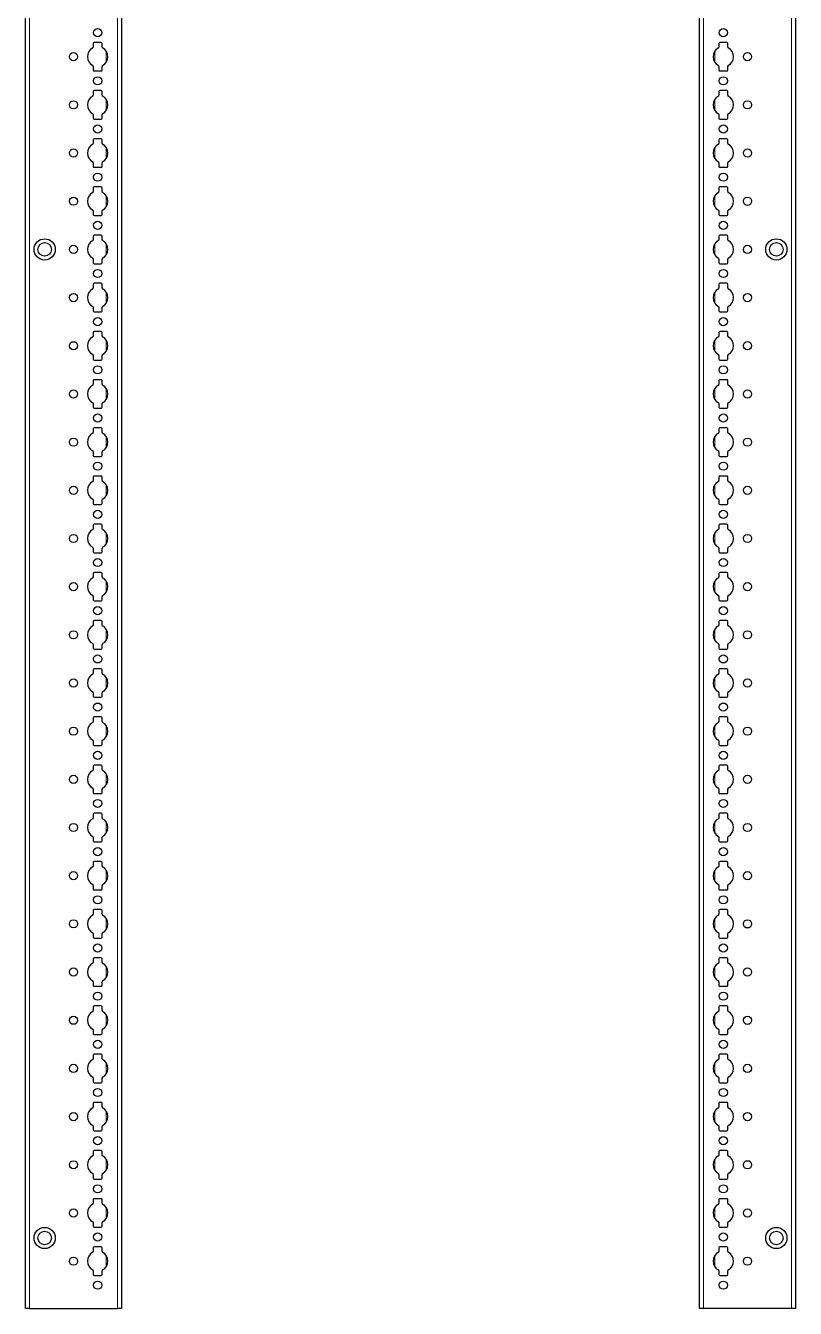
# Model space of a CAD drawing. Header units: millimetres. Extents: x -199 to 3161, y -2447 to 1507.
# Drawn here: x 2762 to 3161, y -852 to -186 of the extents above; entities that cross this region are included whole.
import ezdxf

# ---------------------------------------------------------------- set-up
doc = ezdxf.new("R2010")
doc.units = ezdxf.units.MM

msp = doc.modelspace()

# ---------------------------------------------------------------- linework, layer by layer
at = {"color": 7, "linetype": 'Continuous', "lineweight": 25}
for p, q in [((2761.56, -851.79), (2761.56, 247.21)), ((2811.26, 247.21), (2811.26, -851.79)), ((3111.26, -851.79), (3111.26, 247.21)), ((3160.96, 247.21), (3160.96, -851.79)), ((2796.61, -195.39), (2796.61, -197.27)), ((2800.71, -194.89), (2797.11, -194.89)), ((2801.21, -197.27), (2801.21, -195.39)), ((3121.31, -195.39), (3121.31, -197.27)), ((3125.41, -194.89), (3121.81, -194.89)), ((3125.91, -197.27), (3125.91, -195.39)), ((2796.61, -207.32), (2796.61, -209.19)), ((2797.11, -209.69), (2800.71, -209.69)), ((2801.21, -209.19), (2801.21, -207.32)), ((3121.31, -207.32), (3121.31, -209.19)), ((3121.81, -209.69), (3125.41, -209.69)), ((3125.91, -209.19), (3125.91, -207.32)), ((2796.61, -220.39), (2796.61, -222.27)), ((2800.71, -219.89), (2797.11, -219.89)), ((2801.21, -222.27), (2801.21, -220.39)), ((3121.31, -220.39), (3121.31, -222.27)), ((3125.41, -219.89), (3121.81, -219.89)), ((3125.91, -222.27), (3125.91, -220.39)), ((2796.61, -232.32), (2796.61, -234.19)), ((2801.21, -234.19), (2801.21, -232.32)), ((3121.31, -232.32), (3121.31, -234.19)), ((3125.91, -234.19), (3125.91, -232.32)), ((2797.11, -234.69), (2800.71, -234.69)), ((3121.81, -234.69), (3125.41, -234.69)), ((2796.61, -245.39), (2796.61, -247.27)), ((2800.71, -244.89), (2797.11, -244.89)), ((2801.21, -247.27), (2801.21, -245.39)), ((3121.31, -245.39), (3121.31, -247.27)), ((3125.41, -244.89), (3121.81, -244.89)), ((3125.91, -247.27), (3125.91, -245.39)), ((2796.61, -257.32), (2796.61, -259.19)), ((2801.21, -259.19), (2801.21, -257.32)), ((3121.31, -257.32), (3121.31, -259.19)), ((3125.91, -259.19), (3125.91, -257.32)), ((2797.11, -259.69), (2800.71, -259.69)), ((3121.81, -259.69), (3125.41, -259.69)), ((2796.61, -270.39), (2796.61, -272.27)), ((2800.71, -269.89), (2797.11, -269.89)), ((2801.21, -272.27), (2801.21, -270.39)), ((3121.31, -270.39), (3121.31, -272.27)), ((3125.41, -269.89), (3121.81, -269.89)), ((3125.91, -272.27), (3125.91, -270.39)), ((2796.61, -282.32), (2796.61, -284.19)), ((2797.11, -284.69), (2800.71, -284.69)), ((2801.21, -284.19), (2801.21, -282.32)), ((3121.31, -282.32), (3121.31, -284.19)), ((3121.81, -284.69), (3125.41, -284.69)), ((3125.91, -284.19), (3125.91, -282.32)), ((2796.61, -295.39), (2796.61, -297.27)), ((2800.71, -294.89), (2797.11, -294.89)), ((2801.21, -297.27), (2801.21, -295.39)), ((3121.31, -295.39), (3121.31, -297.27)), ((3125.41, -294.89), (3121.81, -294.89)), ((3125.91, -297.27), (3125.91, -295.39)), ((2796.61, -307.32), (2796.61, -309.19)), ((2797.11, -309.69), (2800.71, -309.69)), ((2801.21, -309.19), (2801.21, -307.32)), ((3121.31, -307.32), (3121.31, -309.19)), ((3121.81, -309.69), (3125.41, -309.69)), ((3125.91, -309.19), (3125.91, -307.32)), ((2796.61, -320.39), (2796.61, -322.27)), ((2800.71, -319.89), (2797.11, -319.89)), ((2801.21, -322.27), (2801.21, -320.39)), ((3121.31, -320.39), (3121.31, -322.27)), ((3125.41, -319.89), (3121.81, -319.89)), ((3125.91, -322.27), (3125.91, -320.39)), ((2796.61, -332.32), (2796.61, -334.19)), ((2801.21, -334.19), (2801.21, -332.32)), ((3121.31, -332.32), (3121.31, -334.19)), ((3125.91, -334.19), (3125.91, -332.32)), ((2797.11, -334.69), (2800.71, -334.69)), ((3121.81, -334.69), (3125.41, -334.69)), ((2796.61, -345.39), (2796.61, -347.27)), ((2800.71, -344.89), (2797.11, -344.89)), ((2801.21, -347.27), (2801.21, -345.39)), ((3121.31, -345.39), (3121.31, -347.27)), ((3125.41, -344.89), (3121.81, -344.89)), ((3125.91, -347.27), (3125.91, -345.39)), ((2796.61, -357.32), (2796.61, -359.19)), ((2801.21, -359.19), (2801.21, -357.32)), ((3121.31, -357.32), (3121.31, -359.19)), ((3125.91, -359.19), (3125.91, -357.32)), ((2797.11, -359.69), (2800.71, -359.69)), ((3121.81, -359.69), (3125.41, -359.69)), ((2796.61, -370.39), (2796.61, -372.27)), ((2800.71, -369.89), (2797.11, -369.89)), ((2801.21, -372.27), (2801.21, -370.39)), ((3121.31, -370.39), (3121.31, -372.27)), ((3125.41, -369.89), (3121.81, -369.89)), ((3125.91, -372.27), (3125.91, -370.39)), ((2796.61, -382.32), (2796.61, -384.19)), ((2797.11, -384.69), (2800.71, -384.69)), ((2801.21, -384.19), (2801.21, -382.32)), ((3121.31, -382.32), (3121.31, -384.19)), ((3121.81, -384.69), (3125.41, -384.69)), ((3125.91, -384.19), (3125.91, -382.32)), ((2796.61, -395.39), (2796.61, -397.27)), ((2800.71, -394.89), (2797.11, -394.89)), ((2801.21, -397.27), (2801.21, -395.39)), ((3121.31, -395.39), (3121.31, -397.27)), ((3125.41, -394.89), (3121.81, -394.89)), ((3125.91, -397.27), (3125.91, -395.39)), ((2796.61, -407.32), (2796.61, -409.19)), ((2797.11, -409.69), (2800.71, -409.69)), ((2801.21, -409.19), (2801.21, -407.32)), ((3121.31, -407.32), (3121.31, -409.19)), ((3121.81, -409.69), (3125.41, -409.69)), ((3125.91, -409.19), (3125.91, -407.32)), ((2796.61, -420.39), (2796.61, -422.27)), ((2800.71, -419.89), (2797.11, -419.89)), ((2801.21, -422.27), (2801.21, -420.39)), ((3121.31, -420.39), (3121.31, -422.27)), ((3125.41, -419.89), (3121.81, -419.89)), ((3125.91, -422.27), (3125.91, -420.39)), ((2796.61, -432.32), (2796.61, -434.19)), ((2801.21, -434.19), (2801.21, -432.32)), ((3121.31, -432.32), (3121.31, -434.19)), ((3125.91, -434.19), (3125.91, -432.32)), ((2797.11, -434.69), (2800.71, -434.69)), ((3121.81, -434.69), (3125.41, -434.69)), ((2796.61, -445.39), (2796.61, -447.27)), ((2800.71, -444.89), (2797.11, -444.89)), ((2801.21, -447.27), (2801.21, -445.39)), ((3121.31, -445.39), (3121.31, -447.27)), ((3125.41, -444.89), (3121.81, -444.89)), ((3125.91, -447.27), (3125.91, -445.39)), ((2796.61, -457.32), (2796.61, -459.19)), ((2801.21, -459.19), (2801.21, -457.32)), ((3121.31, -457.32), (3121.31, -459.19)), ((3125.91, -459.19), (3125.91, -457.32)), ((2797.11, -459.69), (2800.71, -459.69)), ((3121.81, -459.69), (3125.41, -459.69)), ((2796.61, -470.39), (2796.61, -472.27)), ((2800.71, -469.89), (2797.11, -469.89)), ((2801.21, -472.27), (2801.21, -470.39)), ((3121.31, -470.39), (3121.31, -472.27)), ((3125.41, -469.89), (3121.81, -469.89)), ((3125.91, -472.27), (3125.91, -470.39)), ((2796.61, -482.32), (2796.61, -484.19)), ((2797.11, -484.69), (2800.71, -484.69)), ((2801.21, -484.19), (2801.21, -482.32)), ((3121.31, -482.32), (3121.31, -484.19)), ((3121.81, -484.69), (3125.41, -484.69)), ((3125.91, -484.19), (3125.91, -482.32)), ((2796.61, -495.39), (2796.61, -497.27)), ((2800.71, -494.89), (2797.11, -494.89)), ((2801.21, -497.27), (2801.21, -495.39)), ((3121.31, -495.39), (3121.31, -497.27)), ((3125.41, -494.89), (3121.81, -494.89)), ((3125.91, -497.27), (3125.91, -495.39)), ((2796.61, -507.32), (2796.61, -509.19)), ((2797.11, -509.69), (2800.71, -509.69)), ((2801.21, -509.19), (2801.21, -507.32)), ((3121.31, -507.32), (3121.31, -509.19)), ((3121.81, -509.69), (3125.41, -509.69)), ((3125.91, -509.19), (3125.91, -507.32)), ((2796.61, -520.39), (2796.61, -522.27)), ((2800.71, -519.89), (2797.11, -519.89)), ((2801.21, -522.27), (2801.21, -520.39)), ((3121.31, -520.39), (3121.31, -522.27)), ((3125.41, -519.89), (3121.81, -519.89)), ((3125.91, -522.27), (3125.91, -520.39)), ((2796.61, -532.32), (2796.61, -534.19)), ((2801.21, -534.19), (2801.21, -532.32)), ((3121.31, -532.32), (3121.31, -534.19)), ((3125.91, -534.19), (3125.91, -532.32)), ((2797.11, -534.69), (2800.71, -534.69)), ((3121.81, -534.69), (3125.41, -534.69)), ((2796.61, -545.39), (2796.61, -547.27)), ((2800.71, -544.89), (2797.11, -544.89)), ((2801.21, -547.27), (2801.21, -545.39)), ((3121.31, -545.39), (3121.31, -547.27)), ((3125.41, -544.89), (3121.81, -544.89)), ((3125.91, -547.27), (3125.91, -545.39)), ((2796.61, -557.32), (2796.61, -559.19)), ((2801.21, -559.19), (2801.21, -557.32)), ((3121.31, -557.32), (3121.31, -559.19)), ((3125.91, -559.19), (3125.91, -557.32)), ((2797.11, -559.69), (2800.71, -559.69)), ((3121.81, -559.69), (3125.41, -559.69)), ((2796.61, -570.39), (2796.61, -572.27)), ((2800.71, -569.89), (2797.11, -569.89)), ((2801.21, -572.27), (2801.21, -570.39)), ((3121.31, -570.39), (3121.31, -572.27)), ((3125.41, -569.89), (3121.81, -569.89)), ((3125.91, -572.27), (3125.91, -570.39)), ((2796.61, -582.32), (2796.61, -584.19)), ((2797.11, -584.69), (2800.71, -584.69)), ((2801.21, -584.19), (2801.21, -582.32)), ((3121.31, -582.32), (3121.31, -584.19)), ((3121.81, -584.69), (3125.41, -584.69)), ((3125.91, -584.19), (3125.91, -582.32)), ((2796.61, -595.39), (2796.61, -597.27)), ((2800.71, -594.89), (2797.11, -594.89)), ((2801.21, -597.27), (2801.21, -595.39)), ((3121.31, -595.39), (3121.31, -597.27)), ((3125.41, -594.89), (3121.81, -594.89)), ((3125.91, -597.27), (3125.91, -595.39)), ((2796.61, -607.32), (2796.61, -609.19)), ((2797.11, -609.69), (2800.71, -609.69)), ((2801.21, -609.19), (2801.21, -607.32)), ((3121.31, -607.32), (3121.31, -609.19)), ((3121.81, -609.69), (3125.41, -609.69)), ((3125.91, -609.19), (3125.91, -607.32)), ((2796.61, -620.39), (2796.61, -622.27)), ((2800.71, -619.89), (2797.11, -619.89)), ((2801.21, -622.27), (2801.21, -620.39)), ((3121.31, -620.39), (3121.31, -622.27)), ((3125.41, -619.89), (3121.81, -619.89)), ((3125.91, -622.27), (3125.91, -620.39)), ((2796.61, -632.32), (2796.61, -634.19)), ((2801.21, -634.19), (2801.21, -632.32)), ((3121.31, -632.32), (3121.31, -634.19)), ((3125.91, -634.19), (3125.91, -632.32)), ((2797.11, -634.69), (2800.71, -634.69)), ((3121.81, -634.69), (3125.41, -634.69)), ((2796.61, -645.39), (2796.61, -647.27)), ((2800.71, -644.89), (2797.11, -644.89)), ((2801.21, -647.27), (2801.21, -645.39)), ((3121.31, -645.39), (3121.31, -647.27)), ((3125.41, -644.89), (3121.81, -644.89)), ((3125.91, -647.27), (3125.91, -645.39)), ((2796.61, -657.32), (2796.61, -659.19)), ((2801.21, -659.19), (2801.21, -657.32)), ((3121.31, -657.32), (3121.31, -659.19)), ((3125.91, -659.19), (3125.91, -657.32)), ((2797.11, -659.69), (2800.71, -659.69)), ((3121.81, -659.69), (3125.41, -659.69)), ((2796.61, -670.39), (2796.61, -672.27)), ((2800.71, -669.89), (2797.11, -669.89)), ((2801.21, -672.27), (2801.21, -670.39)), ((3121.31, -670.39), (3121.31, -672.27)), ((3125.41, -669.89), (3121.81, -669.89)), ((3125.91, -672.27), (3125.91, -670.39)), ((2796.61, -682.32), (2796.61, -684.19)), ((2797.11, -684.69), (2800.71, -684.69)), ((2801.21, -684.19), (2801.21, -682.32)), ((3121.31, -682.32), (3121.31, -684.19)), ((3121.81, -684.69), (3125.41, -684.69)), ((3125.91, -684.19), (3125.91, -682.32)), ((2796.61, -695.39), (2796.61, -697.27)), ((2800.71, -694.89), (2797.11, -694.89)), ((2801.21, -697.27), (2801.21, -695.39)), ((3121.31, -695.39), (3121.31, -697.27)), ((3125.41, -694.89), (3121.81, -694.89)), ((3125.91, -697.27), (3125.91, -695.39)), ((2796.61, -707.32), (2796.61, -709.19)), ((2797.11, -709.69), (2800.71, -709.69)), ((2801.21, -709.19), (2801.21, -707.32)), ((3121.31, -707.32), (3121.31, -709.19)), ((3121.81, -709.69), (3125.41, -709.69)), ((3125.91, -709.19), (3125.91, -707.32)), ((2796.61, -720.39), (2796.61, -722.27)), ((2800.71, -719.89), (2797.11, -719.89)), ((2801.21, -722.27), (2801.21, -720.39)), ((3121.31, -720.39), (3121.31, -722.27)), ((3125.41, -719.89), (3121.81, -719.89)), ((3125.91, -722.27), (3125.91, -720.39)), ((2796.61, -732.32), (2796.61, -734.19)), ((2797.11, -734.69), (2800.71, -734.69)), ((2801.21, -734.19), (2801.21, -732.32)), ((3121.31, -732.32), (3121.31, -734.19)), ((3121.81, -734.69), (3125.41, -734.69)), ((3125.91, -734.19), (3125.91, -732.32)), ((2796.61, -745.39), (2796.61, -747.27)), ((2800.71, -744.89), (2797.11, -744.89)), ((2801.21, -747.27), (2801.21, -745.39)), ((3121.31, -745.39), (3121.31, -747.27)), ((3125.41, -744.89), (3121.81, -744.89)), ((3125.91, -747.27), (3125.91, -745.39)), ((2796.61, -757.32), (2796.61, -759.19)), ((2801.21, -759.19), (2801.21, -757.32)), ((3121.31, -757.32), (3121.31, -759.19)), ((3125.91, -759.19), (3125.91, -757.32)), ((2797.11, -759.69), (2800.71, -759.69)), ((3121.81, -759.69), (3125.41, -759.69)), ((2796.61, -770.39), (2796.61, -772.27)), ((2800.71, -769.89), (2797.11, -769.89)), ((2801.21, -772.27), (2801.21, -770.39)), ((3121.31, -770.39), (3121.31, -772.27)), ((3125.41, -769.89), (3121.81, -769.89)), ((3125.91, -772.27), (3125.91, -770.39)), ((2796.61, -782.32), (2796.61, -784.19)), ((2797.11, -784.69), (2800.71, -784.69)), ((2801.21, -784.19), (2801.21, -782.32)), ((3121.31, -782.32), (3121.31, -784.19)), ((3121.81, -784.69), (3125.41, -784.69)), ((3125.91, -784.19), (3125.91, -782.32)), ((2796.61, -795.39), (2796.61, -797.27)), ((2800.71, -794.89), (2797.11, -794.89)), ((2801.21, -797.27), (2801.21, -795.39)), ((3121.31, -795.39), (3121.31, -797.27)), ((3125.41, -794.89), (3121.81, -794.89)), ((3125.91, -797.27), (3125.91, -795.39)), ((2796.61, -807.32), (2796.61, -809.19)), ((2797.11, -809.69), (2800.71, -809.69)), ((2801.21, -809.19), (2801.21, -807.32)), ((3121.31, -807.32), (3121.31, -809.19)), ((3121.81, -809.69), (3125.41, -809.69)), ((3125.91, -809.19), (3125.91, -807.32)), ((2796.61, -820.39), (2796.61, -822.27)), ((2800.71, -819.89), (2797.11, -819.89)), ((2801.21, -822.27), (2801.21, -820.39)), ((3121.31, -820.39), (3121.31, -822.27)), ((3125.41, -819.89), (3121.81, -819.89)), ((3125.91, -822.27), (3125.91, -820.39)), ((2796.61, -832.32), (2796.61, -834.19)), ((2797.11, -834.69), (2800.71, -834.69)), ((2801.21, -834.19), (2801.21, -832.32)), ((3121.31, -832.32), (3121.31, -834.19)), ((3121.81, -834.69), (3125.41, -834.69)), ((3125.91, -834.19), (3125.91, -832.32)), ((2763.56, -851.79), (2761.56, -851.79)), ((2763.56, -851.79), (2809.26, -851.79)), ((2811.26, -851.79), (2809.26, -851.79)), ((3113.26, -851.79), (3111.26, -851.79)), ((3158.96, -851.79), (3113.26, -851.79)), ((3160.96, -851.79), (3158.96, -851.79))]:
    msp.add_line(p, q, dxfattribs=at)
at = {"color": 8, "linetype": 'Continuous', "lineweight": 18}
for p, q in [((2763.56, 247.21), (2763.56, -851.79)), ((2809.26, -851.79), (2809.26, 247.21)), ((3113.26, 247.21), (3113.26, -851.79)), ((3158.96, -851.79), (3158.96, 247.21)), ((2803.41, -205), (2803.41, -199.59)), ((3119.11, -199.59), (3119.11, -205)), ((2803.41, -230), (2803.41, -224.59)), ((3119.11, -224.59), (3119.11, -230)), ((2803.41, -255), (2803.41, -249.59)), ((3119.11, -249.59), (3119.11, -255)), ((2803.41, -280), (2803.41, -274.59)), ((3119.11, -274.59), (3119.11, -280)), ((2803.41, -305), (2803.41, -299.59)), ((3119.11, -299.59), (3119.11, -305)), ((2803.41, -330), (2803.41, -324.59)), ((3119.11, -324.59), (3119.11, -330)), ((2803.41, -355), (2803.41, -349.59)), ((3119.11, -349.59), (3119.11, -355)), ((2803.41, -380), (2803.41, -374.59)), ((3119.11, -374.59), (3119.11, -380)), ((2803.41, -405), (2803.41, -399.59)), ((3119.11, -399.59), (3119.11, -405)), ((2803.41, -430), (2803.41, -424.59)), ((3119.11, -424.59), (3119.11, -430)), ((2803.41, -455), (2803.41, -449.59)), ((3119.11, -449.59), (3119.11, -455)), ((2803.41, -480), (2803.41, -474.59)), ((3119.11, -474.59), (3119.11, -480)), ((2803.41, -505), (2803.41, -499.59)), ((3119.11, -499.59), (3119.11, -505)), ((2803.41, -530), (2803.41, -524.59)), ((3119.11, -524.59), (3119.11, -530)), ((2803.41, -555), (2803.41, -549.59)), ((3119.11, -549.59), (3119.11, -555)), ((2803.41, -580), (2803.41, -574.59)), ((3119.11, -574.59), (3119.11, -580)), ((2803.41, -605), (2803.41, -599.59)), ((3119.11, -599.59), (3119.11, -605)), ((2803.41, -630), (2803.41, -624.59)), ((3119.11, -624.59), (3119.11, -630)), ((2803.41, -655), (2803.41, -649.59)), ((3119.11, -649.59), (3119.11, -655)), ((2803.41, -680), (2803.41, -674.59)), ((3119.11, -674.59), (3119.11, -680)), ((2803.41, -705), (2803.41, -699.59)), ((3119.11, -699.59), (3119.11, -705)), ((2803.41, -730), (2803.41, -724.59)), ((3119.11, -724.59), (3119.11, -730)), ((2803.41, -755), (2803.41, -749.59)), ((3119.11, -749.59), (3119.11, -755)), ((2803.41, -780), (2803.41, -774.59)), ((3119.11, -774.59), (3119.11, -780)), ((2803.41, -805), (2803.41, -799.59)), ((3119.11, -799.59), (3119.11, -805)), ((2803.41, -830), (2803.41, -824.59)), ((3119.11, -824.59), (3119.11, -830))]:
    msp.add_line(p, q, dxfattribs=at)
at = {"color": 7, "linetype": 'Continuous', "lineweight": 25}
for centre, radius in [((2798.91, -189.79), 2.12), ((3123.61, -189.79), 2.12), ((2786.41, -202.29), 2.12), ((3136.11, -202.29), 2.13), ((2798.91, -214.79), 2.12), ((3123.61, -214.79), 2.12), ((2786.41, -227.29), 2.12), ((3136.11, -227.29), 2.13), ((2798.91, -239.79), 2.12), ((3123.61, -239.79), 2.12), ((2786.41, -252.29), 2.12), ((3136.11, -252.29), 2.13), ((2798.91, -264.79), 2.12), ((3123.61, -264.79), 2.12), ((2786.41, -277.29), 2.12), ((3136.11, -277.29), 2.13), ((2798.91, -289.79), 2.12), ((3123.61, -289.79), 2.12), ((2771.41, -302.29), 5.5), ((2771.41, -302.29), 3.5), ((3151.11, -302.29), 5.5), ((3151.11, -302.29), 3.5), ((2786.41, -302.29), 2.12), ((3136.11, -302.29), 2.13), ((2798.91, -314.79), 2.12), ((3123.61, -314.79), 2.12), ((2786.41, -327.29), 2.12), ((3136.11, -327.29), 2.13), ((2798.91, -339.79), 2.12), ((3123.61, -339.79), 2.12), ((2786.41, -352.29), 2.12), ((3136.11, -352.29), 2.13), ((2798.91, -364.79), 2.12), ((3123.61, -364.79), 2.12), ((2786.41, -377.29), 2.12), ((3136.11, -377.29), 2.13), ((2798.91, -389.79), 2.12), ((3123.61, -389.79), 2.12), ((2786.41, -402.29), 2.12), ((3136.11, -402.29), 2.13), ((2798.91, -414.79), 2.12), ((3123.61, -414.79), 2.12), ((2786.41, -427.29), 2.12), ((3136.11, -427.29), 2.13), ((2798.91, -439.79), 2.12), ((3123.61, -439.79), 2.12), ((2786.41, -452.29), 2.12), ((3136.11, -452.29), 2.13), ((2798.91, -464.79), 2.12), ((3123.61, -464.79), 2.12), ((2786.41, -477.29), 2.12), ((3136.11, -477.29), 2.13), ((2798.91, -489.79), 2.12), ((3123.61, -489.79), 2.12), ((2786.41, -502.29), 2.12), ((3136.11, -502.29), 2.13), ((2798.91, -514.79), 2.12), ((3123.61, -514.79), 2.12), ((2786.41, -527.29), 2.12), ((3136.11, -527.29), 2.13), ((2798.91, -539.79), 2.12), ((3123.61, -539.79), 2.12), ((2786.41, -552.29), 2.12), ((3136.11, -552.29), 2.13), ((2798.91, -564.79), 2.12), ((3123.61, -564.79), 2.12), ((2786.41, -577.29), 2.12), ((3136.11, -577.29), 2.13), ((2798.91, -589.79), 2.12), ((3123.61, -589.79), 2.12), ((2786.41, -602.29), 2.12), ((3136.11, -602.29), 2.13), ((2798.91, -614.79), 2.12), ((3123.61, -614.79), 2.12), ((2786.41, -627.29), 2.12), ((3136.11, -627.29), 2.13), ((2798.91, -639.79), 2.12), ((3123.61, -639.79), 2.12), ((2786.41, -652.29), 2.12), ((3136.11, -652.29), 2.13), ((2798.91, -664.79), 2.12), ((3123.61, -664.79), 2.12), ((2786.41, -677.29), 2.12), ((3136.11, -677.29), 2.13), ((2798.91, -689.79), 2.12), ((3123.61, -689.79), 2.12), ((2786.41, -702.29), 2.12), ((3136.11, -702.29), 2.13), ((2798.91, -714.79), 2.12), ((3123.61, -714.79), 2.12), ((2786.41, -727.29), 2.12), ((3136.11, -727.29), 2.13), ((2798.91, -739.79), 2.12), ((3123.61, -739.79), 2.12), ((2786.41, -752.29), 2.12), ((3136.11, -752.29), 2.13), ((2798.91, -764.79), 2.12), ((3123.61, -764.79), 2.12), ((2786.41, -777.29), 2.12), ((3136.11, -777.29), 2.13), ((2798.91, -789.79), 2.12), ((3123.61, -789.79), 2.12), ((2786.41, -802.29), 2.12), ((3136.11, -802.29), 2.12), ((2771.41, -815.29), 5.5), ((2771.41, -815.29), 3.5), ((3151.11, -815.29), 5.5), ((3151.11, -815.29), 3.5), ((2798.91, -814.79), 2.12), ((3123.61, -814.79), 2.12), ((2786.41, -827.29), 2.12), ((3136.11, -827.29), 2.12), ((2798.91, -839.79), 2.12), ((3123.61, -839.79), 2.12)]:
    msp.add_circle(centre, radius, dxfattribs=at)
for centre, radius, start, end in [((2798.91, -202.29), 5.25, 119.14074, 240.85926), ((2796.11, -197.27), 0.5, 299.14074, 0), ((2797.11, -195.39), 0.5, 90, 180), ((2800.71, -195.39), 0.5, 0, 90), ((2801.71, -197.27), 0.5, 180, 240.85926), ((2798.91, -202.29), 5.25, 299.14074, 60.85926), ((3123.61, -202.29), 5.25, 119.14074, 240.85926), ((3120.81, -197.27), 0.5, 299.14074, 0), ((3121.81, -195.39), 0.5, 90, 180), ((3125.41, -195.39), 0.5, 0, 90), ((3126.41, -197.27), 0.5, 180, 240.85926), ((3123.61, -202.29), 5.25, 299.14074, 60.85926), ((2796.11, -207.32), 0.5, 0, 60.85926), ((2797.11, -209.19), 0.5, 180, 270), ((2800.71, -209.19), 0.5, 270, 0), ((2801.71, -207.32), 0.5, 119.14074, 180), ((3120.81, -207.32), 0.5, 0, 60.85926), ((3121.81, -209.19), 0.5, 180, 270), ((3125.41, -209.19), 0.5, 270, 0), ((3126.41, -207.32), 0.5, 119.14074, 180), ((2798.91, -227.29), 5.25, 119.14074, 240.85926), ((2796.11, -222.27), 0.5, 299.14074, 0), ((2797.11, -220.39), 0.5, 90, 180), ((2800.71, -220.39), 0.5, 0, 90), ((2801.71, -222.27), 0.5, 180, 240.85926), ((2798.91, -227.29), 5.25, 299.14074, 60.85926), ((3123.61, -227.29), 5.25, 119.14074, 240.85926), ((3120.81, -222.27), 0.5, 299.14074, 0), ((3121.81, -220.39), 0.5, 90, 180), ((3125.41, -220.39), 0.5, 0, 90), ((3126.41, -222.27), 0.5, 180, 240.85926), ((3123.61, -227.29), 5.25, 299.14074, 60.85926), ((2796.11, -232.32), 0.5, 0, 60.85926), ((2801.71, -232.32), 0.5, 119.14074, 180), ((3120.81, -232.32), 0.5, 0, 60.85926), ((3126.41, -232.32), 0.5, 119.14074, 180), ((2797.11, -234.19), 0.5, 180, 270), ((2800.71, -234.19), 0.5, 270, 0), ((3121.81, -234.19), 0.5, 180, 270), ((3125.41, -234.19), 0.5, 270, 0), ((2797.11, -245.39), 0.5, 90, 180), ((2800.71, -245.39), 0.5, 0, 90), ((3121.81, -245.39), 0.5, 90, 180), ((3125.41, -245.39), 0.5, 0, 90), ((2798.91, -252.29), 5.25, 119.14074, 240.85926), ((2796.11, -247.27), 0.5, 299.14074, 0), ((2801.71, -247.27), 0.5, 180, 240.85926), ((2798.91, -252.29), 5.25, 299.14074, 60.85926), ((3123.61, -252.29), 5.25, 119.14074, 240.85926), ((3120.81, -247.27), 0.5, 299.14074, 0), ((3126.41, -247.27), 0.5, 180, 240.85926), ((3123.61, -252.29), 5.25, 299.14074, 60.85926), ((2796.11, -257.32), 0.5, 0, 60.85926), ((2797.11, -259.19), 0.5, 180, 270), ((2800.71, -259.19), 0.5, 270, 0), ((2801.71, -257.32), 0.5, 119.14074, 180), ((3120.81, -257.32), 0.5, 0, 60.85926), ((3121.81, -259.19), 0.5, 180, 270), ((3125.41, -259.19), 0.5, 270, 0), ((3126.41, -257.32), 0.5, 119.14074, 180), ((2798.91, -277.29), 5.25, 119.14074, 240.85926), ((2796.11, -272.27), 0.5, 299.14074, 0), ((2797.11, -270.39), 0.5, 90, 180), ((2800.71, -270.39), 0.5, 0, 90), ((2801.71, -272.27), 0.5, 180, 240.85926), ((2798.91, -277.29), 5.25, 299.14074, 60.85926), ((3123.61, -277.29), 5.25, 119.14074, 240.85926), ((3120.81, -272.27), 0.5, 299.14074, 0), ((3121.81, -270.39), 0.5, 90, 180), ((3125.41, -270.39), 0.5, 0, 90), ((3126.41, -272.27), 0.5, 180, 240.85926), ((3123.61, -277.29), 5.25, 299.14074, 60.85926), ((2796.11, -282.32), 0.5, 0, 60.85926), ((2797.11, -284.19), 0.5, 180, 270), ((2800.71, -284.19), 0.5, 270, 0), ((2801.71, -282.32), 0.5, 119.14074, 180), ((3120.81, -282.32), 0.5, 0, 60.85926), ((3121.81, -284.19), 0.5, 180, 270), ((3125.41, -284.19), 0.5, 270, 0), ((3126.41, -282.32), 0.5, 119.14074, 180), ((2798.91, -302.29), 5.25, 119.14074, 240.85926), ((2796.11, -297.27), 0.5, 299.14074, 0), ((2797.11, -295.39), 0.5, 90, 180), ((2800.71, -295.39), 0.5, 0, 90), ((2801.71, -297.27), 0.5, 180, 240.85926), ((2798.91, -302.29), 5.25, 299.14074, 60.85926), ((3123.61, -302.29), 5.25, 119.14074, 240.85926), ((3120.81, -297.27), 0.5, 299.14074, 0), ((3121.81, -295.39), 0.5, 90, 180), ((3125.41, -295.39), 0.5, 0, 90), ((3126.41, -297.27), 0.5, 180, 240.85926), ((3123.61, -302.29), 5.25, 299.14074, 60.85926), ((2796.11, -307.32), 0.5, 0, 60.85926), ((2797.11, -309.19), 0.5, 180, 270), ((2800.71, -309.19), 0.5, 270, 0), ((2801.71, -307.32), 0.5, 119.14074, 180), ((3120.81, -307.32), 0.5, 0, 60.85926), ((3121.81, -309.19), 0.5, 180, 270), ((3125.41, -309.19), 0.5, 270, 0), ((3126.41, -307.32), 0.5, 119.14074, 180), ((2798.91, -327.29), 5.25, 119.14074, 240.85926), ((2796.11, -322.27), 0.5, 299.14074, 0), ((2797.11, -320.39), 0.5, 90, 180), ((2800.71, -320.39), 0.5, 0, 90), ((2801.71, -322.27), 0.5, 180, 240.85926), ((2798.91, -327.29), 5.25, 299.14074, 60.85926), ((3123.61, -327.29), 5.25, 119.14074, 240.85926), ((3120.81, -322.27), 0.5, 299.14074, 0), ((3121.81, -320.39), 0.5, 90, 180), ((3125.41, -320.39), 0.5, 0, 90), ((3126.41, -322.27), 0.5, 180, 240.85926), ((3123.61, -327.29), 5.25, 299.14074, 60.85926), ((2796.11, -332.32), 0.5, 0, 60.85926), ((2801.71, -332.32), 0.5, 119.14074, 180), ((3120.81, -332.32), 0.5, 0, 60.85926), ((3126.41, -332.32), 0.5, 119.14074, 180), ((2797.11, -334.19), 0.5, 180, 270), ((2800.71, -334.19), 0.5, 270, 0), ((3121.81, -334.19), 0.5, 180, 270), ((3125.41, -334.19), 0.5, 270, 0), ((2797.11, -345.39), 0.5, 90, 180), ((2800.71, -345.39), 0.5, 0, 90), ((3121.81, -345.39), 0.5, 90, 180), ((3125.41, -345.39), 0.5, 0, 90), ((2798.91, -352.29), 5.25, 119.14074, 240.85926), ((2796.11, -347.27), 0.5, 299.14074, 0), ((2801.71, -347.27), 0.5, 180, 240.85926), ((2798.91, -352.29), 5.25, 299.14074, 60.85926), ((3123.61, -352.29), 5.25, 119.14074, 240.85926), ((3120.81, -347.27), 0.5, 299.14074, 0), ((3126.41, -347.27), 0.5, 180, 240.85926), ((3123.61, -352.29), 5.25, 299.14074, 60.85926), ((2796.11, -357.32), 0.5, 0, 60.85926), ((2797.11, -359.19), 0.5, 180, 270), ((2800.71, -359.19), 0.5, 270, 0), ((2801.71, -357.32), 0.5, 119.14074, 180), ((3120.81, -357.32), 0.5, 0, 60.85926), ((3121.81, -359.19), 0.5, 180, 270), ((3125.41, -359.19), 0.5, 270, 0), ((3126.41, -357.32), 0.5, 119.14074, 180), ((2798.91, -377.29), 5.25, 119.14074, 240.85926), ((2796.11, -372.27), 0.5, 299.14074, 0), ((2797.11, -370.39), 0.5, 90, 180), ((2800.71, -370.39), 0.5, 0, 90), ((2801.71, -372.27), 0.5, 180, 240.85926), ((2798.91, -377.29), 5.25, 299.14074, 60.85926), ((3123.61, -377.29), 5.25, 119.14074, 240.85926), ((3120.81, -372.27), 0.5, 299.14074, 0), ((3121.81, -370.39), 0.5, 90, 180), ((3125.41, -370.39), 0.5, 0, 90), ((3126.41, -372.27), 0.5, 180, 240.85926), ((3123.61, -377.29), 5.25, 299.14074, 60.85926), ((2796.11, -382.32), 0.5, 0, 60.85926), ((2797.11, -384.19), 0.5, 180, 270), ((2800.71, -384.19), 0.5, 270, 0), ((2801.71, -382.32), 0.5, 119.14074, 180), ((3120.81, -382.32), 0.5, 0, 60.85926), ((3121.81, -384.19), 0.5, 180, 270), ((3125.41, -384.19), 0.5, 270, 0), ((3126.41, -382.32), 0.5, 119.14074, 180), ((2798.91, -402.29), 5.25, 119.14074, 240.85926), ((2796.11, -397.27), 0.5, 299.14074, 0), ((2797.11, -395.39), 0.5, 90, 180), ((2800.71, -395.39), 0.5, 0, 90), ((2801.71, -397.27), 0.5, 180, 240.85926), ((2798.91, -402.29), 5.25, 299.14074, 60.85926), ((3123.61, -402.29), 5.25, 119.14074, 240.85926), ((3120.81, -397.27), 0.5, 299.14074, 0), ((3121.81, -395.39), 0.5, 90, 180), ((3125.41, -395.39), 0.5, 0, 90), ((3126.41, -397.27), 0.5, 180, 240.85926), ((3123.61, -402.29), 5.25, 299.14074, 60.85926), ((2796.11, -407.32), 0.5, 0, 60.85926), ((2797.11, -409.19), 0.5, 180, 270), ((2800.71, -409.19), 0.5, 270, 0), ((2801.71, -407.32), 0.5, 119.14074, 180), ((3120.81, -407.32), 0.5, 0, 60.85926), ((3121.81, -409.19), 0.5, 180, 270), ((3125.41, -409.19), 0.5, 270, 0), ((3126.41, -407.32), 0.5, 119.14074, 180), ((2798.91, -427.29), 5.25, 119.14074, 240.85926), ((2796.11, -422.27), 0.5, 299.14074, 0), ((2797.11, -420.39), 0.5, 90, 180), ((2800.71, -420.39), 0.5, 0, 90), ((2801.71, -422.27), 0.5, 180, 240.85926), ((2798.91, -427.29), 5.25, 299.14074, 60.85926), ((3123.61, -427.29), 5.25, 119.14074, 240.85926), ((3120.81, -422.27), 0.5, 299.14074, 0), ((3121.81, -420.39), 0.5, 90, 180), ((3125.41, -420.39), 0.5, 0, 90), ((3126.41, -422.27), 0.5, 180, 240.85926), ((3123.61, -427.29), 5.25, 299.14074, 60.85926), ((2796.11, -432.32), 0.5, 0, 60.85926), ((2801.71, -432.32), 0.5, 119.14074, 180), ((3120.81, -432.32), 0.5, 0, 60.85926), ((3126.41, -432.32), 0.5, 119.14074, 180), ((2797.11, -434.19), 0.5, 180, 270), ((2800.71, -434.19), 0.5, 270, 0), ((3121.81, -434.19), 0.5, 180, 270), ((3125.41, -434.19), 0.5, 270, 0), ((2797.11, -445.39), 0.5, 90, 180), ((2800.71, -445.39), 0.5, 0, 90), ((3121.81, -445.39), 0.5, 90, 180), ((3125.41, -445.39), 0.5, 0, 90), ((2798.91, -452.29), 5.25, 119.14074, 240.85926), ((2796.11, -447.27), 0.5, 299.14074, 0), ((2801.71, -447.27), 0.5, 180, 240.85926), ((2798.91, -452.29), 5.25, 299.14074, 60.85926), ((3123.61, -452.29), 5.25, 119.14074, 240.85926), ((3120.81, -447.27), 0.5, 299.14074, 0), ((3126.41, -447.27), 0.5, 180, 240.85926), ((3123.61, -452.29), 5.25, 299.14074, 60.85926), ((2796.11, -457.32), 0.5, 0, 60.85926), ((2797.11, -459.19), 0.5, 180, 270), ((2800.71, -459.19), 0.5, 270, 0), ((2801.71, -457.32), 0.5, 119.14074, 180), ((3120.81, -457.32), 0.5, 0, 60.85926), ((3121.81, -459.19), 0.5, 180, 270), ((3125.41, -459.19), 0.5, 270, 0), ((3126.41, -457.32), 0.5, 119.14074, 180), ((2796.11, -472.27), 0.5, 299.14074, 0), ((2797.11, -470.39), 0.5, 90, 180), ((2800.71, -470.39), 0.5, 0, 90), ((2801.71, -472.27), 0.5, 180, 240.85926), ((3120.81, -472.27), 0.5, 299.14074, 0), ((3121.81, -470.39), 0.5, 90, 180), ((3125.41, -470.39), 0.5, 0, 90), ((3126.41, -472.27), 0.5, 180, 240.85926), ((2798.91, -477.29), 5.25, 119.14074, 240.85926), ((2798.91, -477.29), 5.25, 299.14074, 60.85926), ((3123.61, -477.29), 5.25, 119.14074, 240.85926), ((3123.61, -477.29), 5.25, 299.14074, 60.85926), ((2796.11, -482.32), 0.5, 0, 60.85926), ((2797.11, -484.19), 0.5, 180, 270), ((2800.71, -484.19), 0.5, 270, 0), ((2801.71, -482.32), 0.5, 119.14074, 180), ((3120.81, -482.32), 0.5, 0, 60.85926), ((3121.81, -484.19), 0.5, 180, 270), ((3125.41, -484.19), 0.5, 270, 0), ((3126.41, -482.32), 0.5, 119.14074, 180), ((2798.91, -502.29), 5.25, 119.14074, 240.85926), ((2796.11, -497.27), 0.5, 299.14074, 0), ((2797.11, -495.39), 0.5, 90, 180), ((2800.71, -495.39), 0.5, 0, 90), ((2801.71, -497.27), 0.5, 180, 240.85926), ((2798.91, -502.29), 5.25, 299.14074, 60.85926), ((3123.61, -502.29), 5.25, 119.14074, 240.85926), ((3120.81, -497.27), 0.5, 299.14074, 0), ((3121.81, -495.39), 0.5, 90, 180), ((3125.41, -495.39), 0.5, 0, 90), ((3126.41, -497.27), 0.5, 180, 240.85926), ((3123.61, -502.29), 5.25, 299.14074, 60.85926), ((2796.11, -507.32), 0.5, 0, 60.85926), ((2797.11, -509.19), 0.5, 180, 270), ((2800.71, -509.19), 0.5, 270, 0), ((2801.71, -507.32), 0.5, 119.14074, 180), ((3120.81, -507.32), 0.5, 0, 60.85926), ((3121.81, -509.19), 0.5, 180, 270), ((3125.41, -509.19), 0.5, 270, 0), ((3126.41, -507.32), 0.5, 119.14074, 180), ((2798.91, -527.29), 5.25, 119.14074, 240.85926), ((2796.11, -522.27), 0.5, 299.14074, 0), ((2797.11, -520.39), 0.5, 90, 180), ((2800.71, -520.39), 0.5, 0, 90), ((2801.71, -522.27), 0.5, 180, 240.85926), ((2798.91, -527.29), 5.25, 299.14074, 60.85926), ((3123.61, -527.29), 5.25, 119.14074, 240.85926), ((3120.81, -522.27), 0.5, 299.14074, 0), ((3121.81, -520.39), 0.5, 90, 180), ((3125.41, -520.39), 0.5, 0, 90), ((3126.41, -522.27), 0.5, 180, 240.85926), ((3123.61, -527.29), 5.25, 299.14074, 60.85926), ((2796.11, -532.32), 0.5, 0, 60.85926), ((2801.71, -532.32), 0.5, 119.14074, 180), ((3120.81, -532.32), 0.5, 0, 60.85926), ((3126.41, -532.32), 0.5, 119.14074, 180), ((2797.11, -534.19), 0.5, 180, 270), ((2800.71, -534.19), 0.5, 270, 0), ((3121.81, -534.19), 0.5, 180, 270), ((3125.41, -534.19), 0.5, 270, 0), ((2797.11, -545.39), 0.5, 90, 180), ((2800.71, -545.39), 0.5, 0, 90), ((3121.81, -545.39), 0.5, 90, 180), ((3125.41, -545.39), 0.5, 0, 90), ((2798.91, -552.29), 5.25, 119.14074, 240.85926), ((2796.11, -547.27), 0.5, 299.14074, 0), ((2801.71, -547.27), 0.5, 180, 240.85926), ((2798.91, -552.29), 5.25, 299.14074, 60.85926), ((3123.61, -552.29), 5.25, 119.14074, 240.85926), ((3120.81, -547.27), 0.5, 299.14074, 0), ((3126.41, -547.27), 0.5, 180, 240.85926), ((3123.61, -552.29), 5.25, 299.14074, 60.85926), ((2796.11, -557.32), 0.5, 0, 60.85926), ((2801.71, -557.32), 0.5, 119.14074, 180), ((3120.81, -557.32), 0.5, 0, 60.85926), ((3126.41, -557.32), 0.5, 119.14074, 180), ((2797.11, -559.19), 0.5, 180, 270), ((2800.71, -559.19), 0.5, 270, 0), ((3121.81, -559.19), 0.5, 180, 270), ((3125.41, -559.19), 0.5, 270, 0), ((2796.11, -572.27), 0.5, 299.14074, 0), ((2797.11, -570.39), 0.5, 90, 180), ((2800.71, -570.39), 0.5, 0, 90), ((2801.71, -572.27), 0.5, 180, 240.85926), ((3120.81, -572.27), 0.5, 299.14074, 0), ((3121.81, -570.39), 0.5, 90, 180), ((3125.41, -570.39), 0.5, 0, 90), ((3126.41, -572.27), 0.5, 180, 240.85926), ((2798.91, -577.29), 5.25, 119.14074, 240.85926), ((2798.91, -577.29), 5.25, 299.14074, 60.85926), ((3123.61, -577.29), 5.25, 119.14074, 240.85926), ((3123.61, -577.29), 5.25, 299.14074, 60.85926), ((2796.11, -582.32), 0.5, 0, 60.85926), ((2797.11, -584.19), 0.5, 180, 270), ((2800.71, -584.19), 0.5, 270, 0), ((2801.71, -582.32), 0.5, 119.14074, 180), ((3120.81, -582.32), 0.5, 0, 60.85926), ((3121.81, -584.19), 0.5, 180, 270), ((3125.41, -584.19), 0.5, 270, 0), ((3126.41, -582.32), 0.5, 119.14074, 180), ((2798.91, -602.29), 5.25, 119.14074, 240.85926), ((2796.11, -597.27), 0.5, 299.14074, 0), ((2797.11, -595.39), 0.5, 90, 180), ((2800.71, -595.39), 0.5, 0, 90), ((2801.71, -597.27), 0.5, 180, 240.85926), ((2798.91, -602.29), 5.25, 299.14074, 60.85926), ((3123.61, -602.29), 5.25, 119.14074, 240.85926), ((3120.81, -597.27), 0.5, 299.14074, 0), ((3121.81, -595.39), 0.5, 90, 180), ((3125.41, -595.39), 0.5, 0, 90), ((3126.41, -597.27), 0.5, 180, 240.85926), ((3123.61, -602.29), 5.25, 299.14074, 60.85926), ((2796.11, -607.32), 0.5, 0, 60.85926), ((2797.11, -609.19), 0.5, 180, 270), ((2800.71, -609.19), 0.5, 270, 0), ((2801.71, -607.32), 0.5, 119.14074, 180), ((3120.81, -607.32), 0.5, 0, 60.85926), ((3121.81, -609.19), 0.5, 180, 270), ((3125.41, -609.19), 0.5, 270, 0), ((3126.41, -607.32), 0.5, 119.14074, 180), ((2798.91, -627.29), 5.25, 119.14074, 240.85926), ((2796.11, -622.27), 0.5, 299.14074, 0), ((2797.11, -620.39), 0.5, 90, 180), ((2800.71, -620.39), 0.5, 0, 90), ((2801.71, -622.27), 0.5, 180, 240.85926), ((2798.91, -627.29), 5.25, 299.14074, 60.85926), ((3123.61, -627.29), 5.25, 119.14074, 240.85926), ((3120.81, -622.27), 0.5, 299.14074, 0), ((3121.81, -620.39), 0.5, 90, 180), ((3125.41, -620.39), 0.5, 0, 90), ((3126.41, -622.27), 0.5, 180, 240.85926), ((3123.61, -627.29), 5.25, 299.14074, 60.85926), ((2796.11, -632.32), 0.5, 0, 60.85926), ((2801.71, -632.32), 0.5, 119.14074, 180), ((3120.81, -632.32), 0.5, 0, 60.85926), ((3126.41, -632.32), 0.5, 119.14074, 180), ((2797.11, -634.19), 0.5, 180, 270), ((2800.71, -634.19), 0.5, 270, 0), ((3121.81, -634.19), 0.5, 180, 270), ((3125.41, -634.19), 0.5, 270, 0), ((2797.11, -645.39), 0.5, 90, 180), ((2800.71, -645.39), 0.5, 0, 90), ((3121.81, -645.39), 0.5, 90, 180), ((3125.41, -645.39), 0.5, 0, 90), ((2798.91, -652.29), 5.25, 119.14074, 240.85926), ((2796.11, -647.27), 0.5, 299.14074, 0), ((2801.71, -647.27), 0.5, 180, 240.85926), ((2798.91, -652.29), 5.25, 299.14074, 60.85926), ((3123.61, -652.29), 5.25, 119.14074, 240.85926), ((3120.81, -647.27), 0.5, 299.14074, 0), ((3126.41, -647.27), 0.5, 180, 240.85926), ((3123.61, -652.29), 5.25, 299.14074, 60.85926), ((2796.11, -657.32), 0.5, 0, 60.85926), ((2801.71, -657.32), 0.5, 119.14074, 180), ((3120.81, -657.32), 0.5, 0, 60.85926), ((3126.41, -657.32), 0.5, 119.14074, 180), ((2797.11, -659.19), 0.5, 180, 270), ((2800.71, -659.19), 0.5, 270, 0), ((3121.81, -659.19), 0.5, 180, 270), ((3125.41, -659.19), 0.5, 270, 0), ((2797.11, -670.39), 0.5, 90, 180), ((2800.71, -670.39), 0.5, 0, 90), ((3121.81, -670.39), 0.5, 90, 180), ((3125.41, -670.39), 0.5, 0, 90), ((2798.91, -677.29), 5.25, 119.14074, 240.85926), ((2796.11, -672.27), 0.5, 299.14074, 0), ((2801.71, -672.27), 0.5, 180, 240.85926), ((2798.91, -677.29), 5.25, 299.14074, 60.85926), ((3123.61, -677.29), 5.25, 119.14074, 240.85926), ((3120.81, -672.27), 0.5, 299.14074, 0), ((3126.41, -672.27), 0.5, 180, 240.85926), ((3123.61, -677.29), 5.25, 299.14074, 60.85926), ((2796.11, -682.32), 0.5, 0, 60.85926), ((2797.11, -684.19), 0.5, 180, 270), ((2800.71, -684.19), 0.5, 270, 0), ((2801.71, -682.32), 0.5, 119.14074, 180), ((3120.81, -682.32), 0.5, 0, 60.85926), ((3121.81, -684.19), 0.5, 180, 270), ((3125.41, -684.19), 0.5, 270, 0), ((3126.41, -682.32), 0.5, 119.14074, 180), ((2798.91, -702.29), 5.25, 119.14074, 240.85926), ((2796.11, -697.27), 0.5, 299.14074, 0), ((2797.11, -695.39), 0.5, 90, 180), ((2800.71, -695.39), 0.5, 0, 90), ((2801.71, -697.27), 0.5, 180, 240.85926), ((2798.91, -702.29), 5.25, 299.14074, 60.85926), ((3123.61, -702.29), 5.25, 119.14074, 240.85926), ((3120.81, -697.27), 0.5, 299.14074, 0), ((3121.81, -695.39), 0.5, 90, 180), ((3125.41, -695.39), 0.5, 0, 90), ((3126.41, -697.27), 0.5, 180, 240.85926), ((3123.61, -702.29), 5.25, 299.14074, 60.85926), ((2796.11, -707.32), 0.5, 0, 60.85926), ((2797.11, -709.19), 0.5, 180, 270), ((2800.71, -709.19), 0.5, 270, 0), ((2801.71, -707.32), 0.5, 119.14074, 180), ((3120.81, -707.32), 0.5, 0, 60.85926), ((3121.81, -709.19), 0.5, 180, 270), ((3125.41, -709.19), 0.5, 270, 0), ((3126.41, -707.32), 0.5, 119.14074, 180), ((2798.91, -727.29), 5.25, 119.14074, 240.85926), ((2796.11, -722.27), 0.5, 299.14074, 0), ((2797.11, -720.39), 0.5, 90, 180), ((2800.71, -720.39), 0.5, 0, 90), ((2801.71, -722.27), 0.5, 180, 240.85926), ((2798.91, -727.29), 5.25, 299.14074, 60.85926), ((3123.61, -727.29), 5.25, 119.14074, 240.85926), ((3120.81, -722.27), 0.5, 299.14074, 0), ((3121.81, -720.39), 0.5, 90, 180), ((3125.41, -720.39), 0.5, 0, 90), ((3126.41, -722.27), 0.5, 180, 240.85926), ((3123.61, -727.29), 5.25, 299.14074, 60.85926), ((2796.11, -732.32), 0.5, 0, 60.85926), ((2801.71, -732.32), 0.5, 119.14074, 180), ((3120.81, -732.32), 0.5, 0, 60.85926), ((3126.41, -732.32), 0.5, 119.14074, 180), ((2797.11, -734.19), 0.5, 180, 270), ((2800.71, -734.19), 0.5, 270, 0), ((3121.81, -734.19), 0.5, 180, 270), ((3125.41, -734.19), 0.5, 270, 0), ((2797.11, -745.39), 0.5, 90, 180), ((2800.71, -745.39), 0.5, 0, 90), ((3121.81, -745.39), 0.5, 90, 180), ((3125.41, -745.39), 0.5, 0, 90), ((2798.91, -752.29), 5.25, 119.14074, 240.85926), ((2796.11, -747.27), 0.5, 299.14074, 0), ((2801.71, -747.27), 0.5, 180, 240.85926), ((2798.91, -752.29), 5.25, 299.14074, 60.85926), ((3123.61, -752.29), 5.25, 119.14074, 240.85926), ((3120.81, -747.27), 0.5, 299.14074, 0), ((3126.41, -747.27), 0.5, 180, 240.85926), ((3123.61, -752.29), 5.25, 299.14074, 60.85926), ((2796.11, -757.32), 0.5, 0, 60.85926), ((2801.71, -757.32), 0.5, 119.14074, 180), ((3120.81, -757.32), 0.5, 0, 60.85926), ((3126.41, -757.32), 0.5, 119.14074, 180), ((2797.11, -759.19), 0.5, 180, 270), ((2800.71, -759.19), 0.5, 270, 0), ((3121.81, -759.19), 0.5, 180, 270), ((3125.41, -759.19), 0.5, 270, 0), ((2797.11, -770.39), 0.5, 90, 180), ((2800.71, -770.39), 0.5, 0, 90), ((3121.81, -770.39), 0.5, 90, 180), ((3125.41, -770.39), 0.5, 0, 90), ((2798.91, -777.29), 5.25, 119.14074, 240.85926), ((2796.11, -772.27), 0.5, 299.14074, 0), ((2801.71, -772.27), 0.5, 180, 240.85926), ((2798.91, -777.29), 5.25, 299.14074, 60.85926), ((3123.61, -777.29), 5.25, 119.14074, 240.85926), ((3120.81, -772.27), 0.5, 299.14074, 0), ((3126.41, -772.27), 0.5, 180, 240.85926), ((3123.61, -777.29), 5.25, 299.14074, 60.85926), ((2796.11, -782.32), 0.5, 0, 60.85926), ((2797.11, -784.19), 0.5, 180, 270), ((2800.71, -784.19), 0.5, 270, 0), ((2801.71, -782.32), 0.5, 119.14074, 180), ((3120.81, -782.32), 0.5, 0, 60.85926), ((3121.81, -784.19), 0.5, 180, 270), ((3125.41, -784.19), 0.5, 270, 0), ((3126.41, -782.32), 0.5, 119.14074, 180), ((2798.91, -802.29), 5.25, 119.14074, 240.85926), ((2796.11, -797.27), 0.5, 299.14074, 0), ((2797.11, -795.39), 0.5, 90, 180), ((2800.71, -795.39), 0.5, 0, 90), ((2801.71, -797.27), 0.5, 180, 240.85926), ((2798.91, -802.29), 5.25, 299.14074, 60.85926), ((3123.61, -802.29), 5.25, 119.14074, 240.85926), ((3120.81, -797.27), 0.5, 299.14074, 0), ((3121.81, -795.39), 0.5, 90, 180), ((3125.41, -795.39), 0.5, 0, 90), ((3126.41, -797.27), 0.5, 180, 240.85926), ((3123.61, -802.29), 5.25, 299.14074, 60.85926), ((2796.11, -807.32), 0.5, 0, 60.85926), ((2797.11, -809.19), 0.5, 180, 270), ((2800.71, -809.19), 0.5, 270, 0), ((2801.71, -807.32), 0.5, 119.14074, 180), ((3120.81, -807.32), 0.5, 0, 60.85926), ((3121.81, -809.19), 0.5, 180, 270), ((3125.41, -809.19), 0.5, 270, 0), ((3126.41, -807.32), 0.5, 119.14074, 180), ((2798.91, -827.29), 5.25, 119.14074, 240.85926), ((2796.11, -822.27), 0.5, 299.14074, 0), ((2797.11, -820.39), 0.5, 90, 180), ((2800.71, -820.39), 0.5, 0, 90), ((2801.71, -822.27), 0.5, 180, 240.85926), ((2798.91, -827.29), 5.25, 299.14074, 60.85926), ((3123.61, -827.29), 5.25, 119.14074, 240.85926), ((3120.81, -822.27), 0.5, 299.14074, 0), ((3121.81, -820.39), 0.5, 90, 180), ((3125.41, -820.39), 0.5, 0, 90), ((3126.41, -822.27), 0.5, 180, 240.85926), ((3123.61, -827.29), 5.25, 299.14074, 60.85926), ((2796.11, -832.32), 0.5, 0, 60.85926), ((2801.71, -832.32), 0.5, 119.14074, 180), ((3120.81, -832.32), 0.5, 0, 60.85926), ((3126.41, -832.32), 0.5, 119.14074, 180), ((2797.11, -834.19), 0.5, 180, 270), ((2800.71, -834.19), 0.5, 270, 0), ((3121.81, -834.19), 0.5, 180, 270), ((3125.41, -834.19), 0.5, 270, 0)]:
    msp.add_arc(centre, radius, start, end, dxfattribs=at)

doc.saveas('drawing.dxf')
